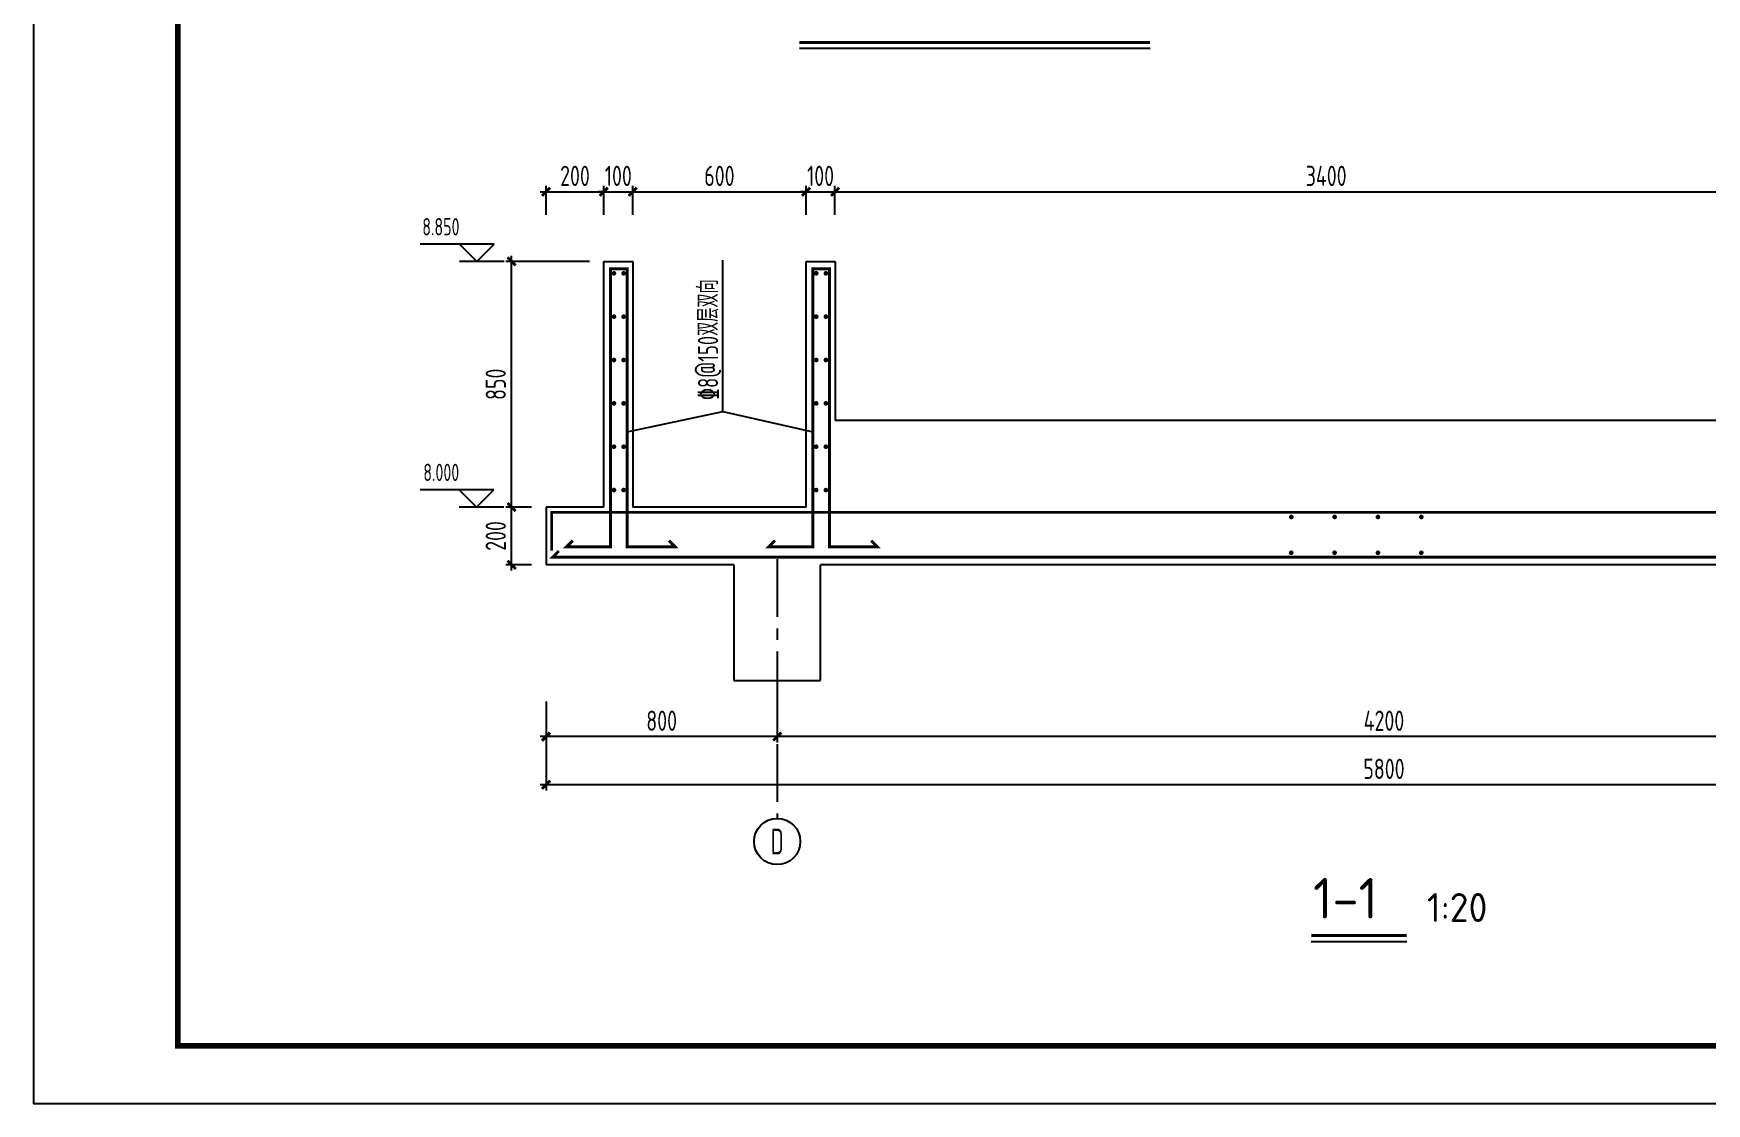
# Model space of a CAD drawing. Extents: x 665703 to 1047784, y -160603 to 92239.
# Drawn here: x 864352 to 893306, y -159375 to -140859 of the extents above; entities that cross this region are included whole.
import ezdxf
from ezdxf.enums import TextEntityAlignment as Align

# ---------------------------------------------------------------- set-up
doc = ezdxf.new("R2010")
doc.units = 0
doc.header["$LTSCALE"] = 800
doc.linetypes.add('CENTER', pattern=[2, 1.25, -0.25, 0.25, -0.25])
doc.layers.get('0').update_dxf_attribs({"linetype": 'CONTINUOUS'})
doc.layers.get('Defpoints').update_dxf_attribs({"linetype": 'CONTINUOUS'})
for name, color, linetype in [('AXIS', 4, 'CENTER'), ('DIM', 2, 'CONTINUOUS'), ('NUM', 7, 'CONTINUOUS'), ('REIN', 1, 'CONTINUOUS'), ('TEXT', 7, 'CONTINUOUS'), ('THIN', 7, 'CONTINUOUS'), ('TK', 7, 'CONTINUOUS'), ('中粗', 3, 'CONTINUOUS'), ('水平钢筋', 7, 'CONTINUOUS'), ('轴线__轴线号和轴圈', 7, 'CONTINUOUS')]:
    doc.layers.add(name, color=color, linetype=linetype)
doc.styles.get("Standard").update_dxf_attribs({"font": 'tssdeng.shx', "width": 0.7, "bigfont": 'tssdchn.shx'})
doc.styles.add('TSSD_Dimension', font='Tssdeng.shx', dxfattribs={"width": 0.75, "bigfont": 'hztxt.shx'})
doc.styles.add('TSSD_Label', font='Tssdeng.shx', dxfattribs={"width": 0.7, "bigfont": 'hztxt.shx'})
doc.styles.add('TSSD_Norm', font='Tssdeng.shx', dxfattribs={"bigfont": 'hztxt.shx'})
doc.dimstyles.new('TSSD_20_100', dxfattribs={"dimtxt": 350, "dimasz": 100, "dimexe": 100, "dimexo": 250, "dimgap": 100, "dimtad": 1, "dimdec": 0, "dimlfac": 0.2, "dimzin": 0, "dimdsep": 46, "dimtxsty": 'TSSD_Dimension', "dimblk": 'ARCHTICK', "dimcen": 0, "dimdle": 100, "dimclrt": 7, "dimadec": 0, "dimazin": 0, "dimtfac": 1, "dimtdec": 0, "dimtix": 1, "dimtmove": 2, "dimatfit": 3, "dimldrblk": 'ARCHTICK', "dimfxl": 0, "dimtolj": 1, "dimtzin": 0, "dimarcsym": 0})

# ---------------------------------------------------------------- blocks, each defined once
blk = doc.blocks.new('_ArchTick')
at = {"color": 0, "const_width": 0.5}
blk.add_lwpolyline([(-0.71, -0.71), (0.71, 0.71)], dxfattribs=at)
blk = doc.blocks.new('*D697')
at = {"layer": 'Defpoints', "color": 0, "transparency": 16777216}
for p in [(873223, -152169), (877223, -152169), (873223, -153026)]:
    blk.add_point(p, dxfattribs=at)
at = {"layer": 'DIM', "color": 0, "lineweight": -2, "transparency": 16777216}
for p, q in [((873223, -152419), (873223, -153126)), ((877223, -152419), (877223, -153126)), ((877323, -153026), (873123, -153026))]:
    blk.add_line(p, q, dxfattribs=at)
at = {"layer": 'DIM', "color": 0, "lineweight": -2, "transparency": 16777216, "xscale": 100, "yscale": 100, "zscale": 100, "rotation": 180}
blk.add_blockref('_ArchTick', (873223, -153026), dxfattribs=at)
at = {"layer": 'DIM', "color": 0, "lineweight": -2, "transparency": 16777216, "xscale": 100, "yscale": 100, "zscale": 100}
blk.add_blockref('_ArchTick', (877223, -153026), dxfattribs=at)
at = {"layer": 'DIM', "color": 7, "transparency": 16777216, "insert": (875223, -152751), "char_height": 350, "attachment_point": 5, "style": 'TSSD_Dimension'}
blk.add_mtext('\\A1;800', dxfattribs=at)
blk = doc.blocks.new('*D698')
at = {"layer": 'Defpoints', "color": 0, "transparency": 16777216}
for p in [(873223, -152169), (902223, -152169), (873223, -153858)]:
    blk.add_point(p, dxfattribs=at)
at = {"layer": 'DIM', "color": 0, "lineweight": -2, "transparency": 16777216}
for p, q in [((873223, -152419), (873223, -153958)), ((902223, -152419), (902223, -153958)), ((902323, -153858), (873123, -153858))]:
    blk.add_line(p, q, dxfattribs=at)
at = {"layer": 'DIM', "color": 0, "lineweight": -2, "transparency": 16777216, "xscale": 100, "yscale": 100, "zscale": 100, "rotation": 180}
blk.add_blockref('_ArchTick', (873223, -153858), dxfattribs=at)
at = {"layer": 'DIM', "color": 0, "lineweight": -2, "transparency": 16777216, "xscale": 100, "yscale": 100, "zscale": 100}
blk.add_blockref('_ArchTick', (902223, -153858), dxfattribs=at)
at = {"layer": 'DIM', "color": 7, "transparency": 16777216, "insert": (887723, -153583), "char_height": 350, "attachment_point": 5, "style": 'TSSD_Dimension'}
blk.add_mtext('\\A1;5800', dxfattribs=at)
blk = doc.blocks.new('*D699')
at = {"layer": 'Defpoints', "color": 0, "transparency": 16777216}
for p in [(877223, -152169), (898223, -152169), (877223, -153026)]:
    blk.add_point(p, dxfattribs=at)
at = {"layer": 'DIM', "color": 0, "lineweight": -2, "transparency": 16777216}
for p, q in [((877223, -152419), (877223, -153126)), ((898223, -152419), (898223, -153126)), ((898323, -153026), (877123, -153026))]:
    blk.add_line(p, q, dxfattribs=at)
at = {"layer": 'DIM', "color": 0, "lineweight": -2, "transparency": 16777216, "xscale": 100, "yscale": 100, "zscale": 100, "rotation": 180}
blk.add_blockref('_ArchTick', (877223, -153026), dxfattribs=at)
at = {"layer": 'DIM', "color": 0, "lineweight": -2, "transparency": 16777216, "xscale": 100, "yscale": 100, "zscale": 100}
blk.add_blockref('_ArchTick', (898223, -153026), dxfattribs=at)
at = {"layer": 'DIM', "color": 7, "transparency": 16777216, "insert": (887723, -152751), "char_height": 350, "attachment_point": 5, "style": 'TSSD_Dimension'}
blk.add_mtext('\\A1;4200', dxfattribs=at)
blk = doc.blocks.new('*D700')
at = {"layer": 'Defpoints', "color": 0, "transparency": 16777216}
for p in [(872627, -149054), (873223, -149054), (873223, -150054)]:
    blk.add_point(p, dxfattribs=at)
at = {"layer": 'DIM', "color": 0, "lineweight": -2, "transparency": 16777216}
for p, q in [((872973, -149054), (872527, -149054)), ((872627, -150154), (872627, -148954)), ((872973, -150054), (872527, -150054))]:
    blk.add_line(p, q, dxfattribs=at)
at = {"layer": 'DIM', "color": 0, "lineweight": -2, "transparency": 16777216, "xscale": 100, "yscale": 100, "zscale": 100}
for p, rotation in [((872627, -149054), 90), ((872627, -150054), 270)]:
    blk.add_blockref('_ArchTick', p, dxfattribs=dict(at, rotation=rotation))
at = {"layer": 'DIM', "color": 7, "transparency": 16777216, "insert": (872352, -149554), "char_height": 350, "attachment_point": 5, "rotation": 90, "style": 'TSSD_Dimension'}
blk.add_mtext('\\A1;200', dxfattribs=at)
blk = doc.blocks.new('*D701')
at = {"layer": 'Defpoints', "color": 0, "transparency": 16777216}
for p in [(872627, -144804), (874223, -144804), (873223, -149054)]:
    blk.add_point(p, dxfattribs=at)
at = {"layer": 'DIM', "color": 0, "lineweight": -2, "transparency": 16777216}
for p, q in [((872627, -149154), (872627, -144704)), ((873973, -144804), (872527, -144804)), ((872973, -149054), (872527, -149054))]:
    blk.add_line(p, q, dxfattribs=at)
at = {"layer": 'DIM', "color": 0, "lineweight": -2, "transparency": 16777216, "xscale": 100, "yscale": 100, "zscale": 100}
for p, rotation in [((872627, -144804), 90), ((872627, -149054), 270)]:
    blk.add_blockref('_ArchTick', p, dxfattribs=dict(at, rotation=rotation))
at = {"layer": 'DIM', "color": 7, "transparency": 16777216, "insert": (872352, -146929), "char_height": 350, "attachment_point": 5, "rotation": 90, "style": 'TSSD_Dimension'}
blk.add_mtext('\\A1;850', dxfattribs=at)
blk = doc.blocks.new('*D702')
at = {"layer": 'Defpoints', "color": 0, "transparency": 16777216}
for p in [(874223, -143598), (873223, -144246), (874223, -144246)]:
    blk.add_point(p, dxfattribs=at)
at = {"layer": 'DIM', "color": 0, "lineweight": -2, "transparency": 16777216}
for p, q in [((873123, -143598), (874323, -143598)), ((873223, -143996), (873223, -143498)), ((874223, -143996), (874223, -143498))]:
    blk.add_line(p, q, dxfattribs=at)
at = {"layer": 'DIM', "color": 0, "lineweight": -2, "transparency": 16777216, "xscale": 100, "yscale": 100, "zscale": 100, "rotation": 180}
blk.add_blockref('_ArchTick', (873223, -143598), dxfattribs=at)
at = {"layer": 'DIM', "color": 0, "lineweight": -2, "transparency": 16777216, "xscale": 100, "yscale": 100, "zscale": 100}
blk.add_blockref('_ArchTick', (874223, -143598), dxfattribs=at)
at = {"layer": 'DIM', "color": 7, "transparency": 16777216, "insert": (873723, -143323), "char_height": 350, "attachment_point": 5, "style": 'TSSD_Dimension'}
blk.add_mtext('\\A1;200', dxfattribs=at)
blk = doc.blocks.new('*D703')
at = {"layer": 'Defpoints', "color": 0, "transparency": 16777216}
for p in [(874723, -143598), (874223, -144246), (874723, -144246)]:
    blk.add_point(p, dxfattribs=at)
at = {"layer": 'DIM', "color": 0, "lineweight": -2, "transparency": 16777216}
for p, q in [((874223, -143598), (874123, -143598)), ((874223, -143996), (874223, -143498)), ((874223, -143598), (874723, -143598)), ((874723, -143996), (874723, -143498)), ((874723, -143598), (874823, -143598))]:
    blk.add_line(p, q, dxfattribs=at)
at = {"layer": 'DIM', "color": 0, "lineweight": -2, "transparency": 16777216, "xscale": 100, "yscale": 100, "zscale": 100}
blk.add_blockref('_ArchTick', (874223, -143598), dxfattribs=at)
at = {"layer": 'DIM', "color": 0, "lineweight": -2, "transparency": 16777216, "xscale": 100, "yscale": 100, "zscale": 100, "rotation": 180}
blk.add_blockref('_ArchTick', (874723, -143598), dxfattribs=at)
at = {"layer": 'DIM', "color": 7, "transparency": 16777216, "insert": (874473, -143323), "char_height": 350, "attachment_point": 5, "style": 'TSSD_Dimension'}
blk.add_mtext('\\A1;100', dxfattribs=at)
blk = doc.blocks.new('*D704')
at = {"layer": 'Defpoints', "color": 0, "transparency": 16777216}
for p in [(877723, -143598), (874723, -144246), (877723, -144246)]:
    blk.add_point(p, dxfattribs=at)
at = {"layer": 'DIM', "color": 0, "lineweight": -2, "transparency": 16777216}
for p, q in [((874623, -143598), (877823, -143598)), ((874723, -143996), (874723, -143498)), ((877723, -143996), (877723, -143498))]:
    blk.add_line(p, q, dxfattribs=at)
at = {"layer": 'DIM', "color": 0, "lineweight": -2, "transparency": 16777216, "xscale": 100, "yscale": 100, "zscale": 100, "rotation": 180}
blk.add_blockref('_ArchTick', (874723, -143598), dxfattribs=at)
at = {"layer": 'DIM', "color": 0, "lineweight": -2, "transparency": 16777216, "xscale": 100, "yscale": 100, "zscale": 100}
blk.add_blockref('_ArchTick', (877723, -143598), dxfattribs=at)
at = {"layer": 'DIM', "color": 7, "transparency": 16777216, "insert": (876223, -143323), "char_height": 350, "attachment_point": 5, "style": 'TSSD_Dimension'}
blk.add_mtext('\\A1;600', dxfattribs=at)
blk = doc.blocks.new('*D705')
at = {"layer": 'Defpoints', "color": 0, "transparency": 16777216}
for p in [(878223, -143598), (877723, -144246), (878223, -144246)]:
    blk.add_point(p, dxfattribs=at)
at = {"layer": 'DIM', "color": 0, "lineweight": -2, "transparency": 16777216}
for p, q in [((877723, -143598), (877623, -143598)), ((877723, -143996), (877723, -143498)), ((877723, -143598), (878223, -143598)), ((878223, -143996), (878223, -143498)), ((878223, -143598), (878323, -143598))]:
    blk.add_line(p, q, dxfattribs=at)
at = {"layer": 'DIM', "color": 0, "lineweight": -2, "transparency": 16777216, "xscale": 100, "yscale": 100, "zscale": 100}
blk.add_blockref('_ArchTick', (877723, -143598), dxfattribs=at)
at = {"layer": 'DIM', "color": 0, "lineweight": -2, "transparency": 16777216, "xscale": 100, "yscale": 100, "zscale": 100, "rotation": 180}
blk.add_blockref('_ArchTick', (878223, -143598), dxfattribs=at)
at = {"layer": 'DIM', "color": 7, "transparency": 16777216, "insert": (877973, -143323), "char_height": 350, "attachment_point": 5, "style": 'TSSD_Dimension'}
blk.add_mtext('\\A1;100', dxfattribs=at)
blk = doc.blocks.new('*D706')
at = {"layer": 'Defpoints', "color": 0, "transparency": 16777216}
for p in [(895223, -143598), (878223, -144246), (895223, -144246)]:
    blk.add_point(p, dxfattribs=at)
at = {"layer": 'DIM', "color": 0, "lineweight": -2, "transparency": 16777216}
for p, q in [((878123, -143598), (895323, -143598)), ((878223, -143996), (878223, -143498)), ((895223, -143996), (895223, -143498))]:
    blk.add_line(p, q, dxfattribs=at)
at = {"layer": 'DIM', "color": 0, "lineweight": -2, "transparency": 16777216, "xscale": 100, "yscale": 100, "zscale": 100, "rotation": 180}
blk.add_blockref('_ArchTick', (878223, -143598), dxfattribs=at)
at = {"layer": 'DIM', "color": 0, "lineweight": -2, "transparency": 16777216, "xscale": 100, "yscale": 100, "zscale": 100}
blk.add_blockref('_ArchTick', (895223, -143598), dxfattribs=at)
at = {"layer": 'DIM', "color": 7, "transparency": 16777216, "insert": (886723, -143323), "char_height": 350, "attachment_point": 5, "style": 'TSSD_Dimension'}
blk.add_mtext('\\A1;3400', dxfattribs=at)

msp = doc.modelspace()

# ---------------------------------------------------------------- linework, layer by layer
at = {"layer": 'AXIS'}
msp.add_line((877223.1, -149953.6), (877223.1, -154440.9), dxfattribs=at)
at = {"layer": 'NUM'}
for points in [[(877606.1, -141013.7, 50, 50, 0), (883674.5, -141013.7, 50, 50, 0)], [(886464.2, -156468.8, 50, 50, 0), (888117.2, -156468.8, 50, 50, 0)]]:
    msp.add_lwpolyline(points, format="xyseb", dxfattribs=at)
for points in [[(877606.1, -141113.7), (883674.5, -141113.7)], [(886464.2, -156568.8), (888117.2, -156568.8)]]:
    msp.add_lwpolyline(points, dxfattribs=at)
at = {"layer": 'REIN'}
for points in [[(873684.3, -149634, 50, 50, 0), (873578.2, -149740, 50, 50, 0), (874337.7, -149740, 50, 50, 0), (874337.7, -144930.9, 50, 50, 0), (874627.1, -144930.9, 50, 50, 0), (874627.1, -149740, 50, 50, 0), (875454.4, -149740, 50, 50, 0), (875348.4, -149634, 50, 50, 0)], [(877184.3, -149634, 50, 50, 0), (877078.2, -149740, 50, 50, 0), (877837.7, -149740, 50, 50, 0), (877837.7, -144930.9, 50, 50, 0), (878127.1, -144930.9, 50, 50, 0), (878127.1, -149740, 50, 50, 0), (878954.4, -149740, 50, 50, 0), (878848.4, -149634, 50, 50, 0)], [(873319.2, -149806.5, 50, 50, 0), (873319.2, -149144.5, 50, 50, 0), (902124.1, -149144.5, 50, 50, 0), (902124.1, -149829.2, 50, 50, 0)], [(873444.2, -149814.4, 50, 50, 0), (873338.1, -149920.5, 50, 50, 0), (902028.8, -149920.5, 50, 50, 0), (901922.7, -149814.4, 50, 50, 0)]]:
    msp.add_lwpolyline(points, format="xyseb", dxfattribs=at)
for points in [[(874417.7, -145009.6, 40, 40, 1), (874377.7, -145009.6, 40, 40, 1)], [(874544.7, -145009.6, 40, 40, -1), (874584.7, -145009.6, 40, 40, -1)], [(877917.7, -145009.6, 40, 40, 1), (877877.7, -145009.6, 40, 40, 1)], [(878044.7, -145009.6, 40, 40, -1), (878084.7, -145009.6, 40, 40, -1)], [(874417.7, -145759.6, 40, 40, 1), (874377.7, -145759.6, 40, 40, 1)], [(874544.7, -145759.6, 40, 40, -1), (874584.7, -145759.6, 40, 40, -1)], [(877917.7, -145759.6, 40, 40, 1), (877877.7, -145759.6, 40, 40, 1)], [(878044.7, -145759.6, 40, 40, -1), (878084.7, -145759.6, 40, 40, -1)], [(874417.7, -146509.6, 40, 40, 1), (874377.7, -146509.6, 40, 40, 1)], [(874544.7, -146509.6, 40, 40, -1), (874584.7, -146509.6, 40, 40, -1)], [(877917.7, -146509.6, 40, 40, 1), (877877.7, -146509.6, 40, 40, 1)], [(878044.7, -146509.6, 40, 40, -1), (878084.7, -146509.6, 40, 40, -1)], [(874417.7, -147259.6, 40, 40, 1), (874377.7, -147259.6, 40, 40, 1)], [(874544.7, -147259.6, 40, 40, -1), (874584.7, -147259.6, 40, 40, -1)], [(877917.7, -147259.6, 40, 40, 1), (877877.7, -147259.6, 40, 40, 1)], [(878044.7, -147259.6, 40, 40, -1), (878084.7, -147259.6, 40, 40, -1)], [(874417.7, -148009.6, 40, 40, 1), (874377.7, -148009.6, 40, 40, 1)], [(874544.7, -148009.6, 40, 40, -1), (874584.7, -148009.6, 40, 40, -1)], [(877917.7, -148009.6, 40, 40, 1), (877877.7, -148009.6, 40, 40, 1)], [(878044.7, -148009.6, 40, 40, -1), (878084.7, -148009.6, 40, 40, -1)], [(874417.7, -148759.6, 40, 40, 1), (874377.7, -148759.6, 40, 40, 1)], [(874544.7, -148759.6, 40, 40, -1), (874584.7, -148759.6, 40, 40, -1)], [(877917.7, -148759.6, 40, 40, 1), (877877.7, -148759.6, 40, 40, 1)], [(878044.7, -148759.6, 40, 40, -1), (878084.7, -148759.6, 40, 40, -1)], [(886139.1, -149225.5, 40, 40, 1), (886099.1, -149225.5, 40, 40, 1)], [(886889.1, -149225.5, 40, 40, 1), (886849.1, -149225.5, 40, 40, 1)], [(887639.1, -149225.5, 40, 40, 1), (887599.1, -149225.5, 40, 40, 1)], [(888389.1, -149225.5, 40, 40, 1), (888349.1, -149225.5, 40, 40, 1)], [(886139.1, -149844.6, 40, 40, 1), (886099.1, -149844.6, 40, 40, 1)], [(886889.1, -149844.6, 40, 40, 1), (886849.1, -149844.6, 40, 40, 1)], [(887639.1, -149844.6, 40, 40, 1), (887599.1, -149844.6, 40, 40, 1)], [(888389.1, -149844.6, 40, 40, 1), (888349.1, -149844.6, 40, 40, 1)]]:
    msp.add_lwpolyline(points, format="xyseb", close=True, dxfattribs=at)
at = {"layer": 'THIN'}
for p, q in [((871725.1, -144503.8), (871046.7, -144503.8)), ((872025.1, -144803.8), (871725.1, -144503.8)), ((872325.1, -144503.8), (871725.1, -144503.8)), ((872025.1, -144803.8), (872325.1, -144503.8)), ((872496.5, -144803.8), (871725.1, -144803.8)), ((872025.1, -144803.8), (872025.1, -144803.8)), ((871720.1, -148753.8), (871041.6, -148753.8)), ((872020.1, -149053.8), (871720.1, -148753.8)), ((872320.1, -148753.8), (871720.1, -148753.8)), ((872020.1, -149053.8), (872320.1, -148753.8)), ((872491.5, -149053.8), (871720.1, -149053.8)), ((872020.1, -149053.8), (872020.1, -149053.8))]:
    msp.add_line(p, q, dxfattribs=at)
at = {"layer": 'TK', "color": 2}
msp.add_lwpolyline([(948451.9, -99974.7), (864351.9, -99974.7), (864351.9, -159374.7), (948451.9, -159374.7)], close=True, dxfattribs=at)
at = {"layer": 'TK', "color": 2, "const_width": 100}
msp.add_lwpolyline([(866851.9, -100974.7), (947451.9, -100974.7), (947451.9, -158374.7), (866851.9, -158374.7)], close=True, dxfattribs=at)
at = {"layer": '中粗'}
for p, q in [((874223.1, -149053.8), (874223.1, -144803.8)), ((874223.1, -144803.8), (874723.1, -144803.8)), ((874723.1, -144803.8), (874723.1, -149053.8)), ((877723.1, -149053.8), (877723.1, -144803.8)), ((877723.1, -144803.8), (878223.1, -144803.8)), ((878223.1, -144803.8), (878223.1, -147553.8)), ((895223.1, -147553.8), (878223.1, -147553.8)), ((873223.1, -149053.8), (873223.1, -150053.8)), ((874223.1, -149053.8), (873223.1, -149053.8)), ((877723.1, -149053.8), (874723.1, -149053.8)), ((876473.1, -150053.8), (873223.1, -150053.8)), ((876473.1, -150053.8), (876473.1, -152053.8)), ((877973.1, -152053.8), (877973.1, -150053.8)), ((897473.1, -150053.8), (877973.1, -150053.8)), ((876473.1, -152053.8), (877973.1, -152053.8))]:
    msp.add_line(p, q, dxfattribs=at)
at = {"layer": '水平钢筋'}
for p, q in [((876282.2, -147397.6), (876282.2, -144780.3)), ((874627.1, -147750.6), (876282.2, -147397.6)), ((876282.2, -147397.6), (877837.7, -147750.6))]:
    msp.add_line(p, q, dxfattribs=at)
at = {"layer": '轴线__轴线号和轴圈'}
msp.add_circle((877223.1, -154840.9), 400, dxfattribs=at)

# ---------------------------------------------------------------- texts
at = {"layer": 'NUM', "style": 'TSSD_Norm'}
for s, height, p in [('1-1', 700, (886496.5, -156382.7)), ('1:20', 500, (888467.2, -156382.7))]:
    msp.add_text(s, height=height, dxfattribs=at).set_placement(p, align=Align.BOTTOM_LEFT)
at = {"layer": 'TEXT', "style": 'TSSD_Norm', "width": 0.7}
msp.add_text('%%1328@150双层双向', height=350, rotation=90, dxfattribs=at).set_placement((876200.8, -147202.8))
at = {"layer": 'THIN', "style": 'TSSD_Label', "width": 0.7}
for s, p in [('8.850', (871725.1, -144443.8)), ('8.000', (871720.1, -148693.8))]:
    msp.add_text(s, height=300, dxfattribs=at).set_placement(p, align=Align.BOTTOM_RIGHT)
at = {"layer": '轴线__轴线号和轴圈', "width": 0.911166}
msp.add_text('D', height=448, dxfattribs=at).set_placement((877113.2, -155064.9), (877333, -155064.9), align=Align.FIT)

# ---------------------------------------------------------------- dimensions: what is measured, and where the dimension line sits
at = {"layer": 'DIM'}
for base, p1, p2, picture, middle in [((874223.1, -143598.4), (873223.1, -144246.4), (874223.1, -144246.4), '*D702', (873723.1, -143323.4)), ((874723.1, -143598.4), (874223.1, -144246.4), (874723.1, -144246.4), '*D703', (874473.1, -143323.4)), ((877723.1, -143598.4), (874723.1, -144246.4), (877723.1, -144246.4), '*D704', (876223.1, -143323.4)), ((878223.1, -143598.4), (877723.1, -144246.4), (878223.1, -144246.4), '*D705', (877973.1, -143323.4)), ((895223.1, -143598.4), (878223.1, -144246.4), (895223.1, -144246.4), '*D706', (886723.1, -143323.4)), ((873223.1, -153025.6), (877223.1, -152169.2), (873223.1, -152169.2), '*D697', (875223.1, -152750.6)), ((877223.1, -153025.6), (898223.1, -152169.2), (877223.1, -152169.2), '*D699', (887723.1, -152750.6))]:
    dim = msp.add_linear_dim(base=base, p1=p1, p2=p2, dimstyle='TSSD_20_100', dxfattribs=at)
    dim.commit()
    dim.dimension.update_dxf_attribs({"geometry": picture, "text_midpoint": middle})
for base, p1, p2, angle, picture, middle in [((872627.1, -144803.8), (873223.1, -149053.8), (874223.1, -144803.8), 90, '*D701', (872352.1, -146928.8)), ((872627.1, -149053.8), (873223.1, -150053.8), (873223.1, -149053.8), 90, '*D700', (872352.1, -149553.8)), ((873223.1, -153858), (902223.1, -152169.2), (873223.1, -152169.2), 180, '*D698', (887723.1, -153583))]:
    dim = msp.add_linear_dim(base=base, p1=p1, p2=p2, angle=angle, dimstyle='TSSD_20_100', dxfattribs=at)
    dim.commit()
    dim.dimension.update_dxf_attribs({"geometry": picture, "text_midpoint": middle})

doc.saveas('drawing.dxf')
